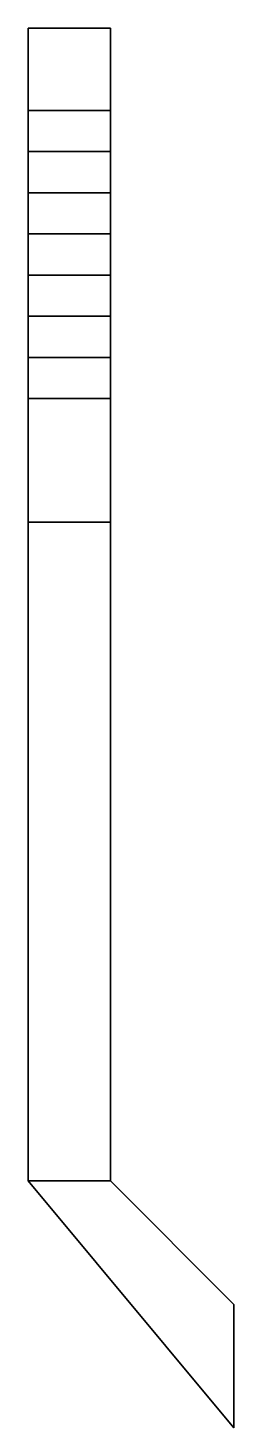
# Model space of a CAD drawing. Extents: x -0.53 to 0.53, y -2.2 to 2.06.
# Drawn here: x -0.42 to -0.37, y 1.72 to 2.06 of the extents above.
import ezdxf

# ---------------------------------------------------------------- set-up
doc = ezdxf.new("R2010")
doc.units = 0
doc.layers.add('HOOKS', color=3, linetype='CONTINUOUS')

msp = doc.modelspace()

# ---------------------------------------------------------------- linework, layer by layer
at = {"layer": 'HOOKS'}
for points in [[(-0.4, 2.04, 0.86), (-0.4, 2.06, 0.84), (-0.42, 2.06, 0.84), (-0.42, 2.04, 0.86)], [(-0.42, 2.04, 0.86), (-0.42, 2.06, 0.84), (-0.42, 2.03, 0.83), (-0.42, 2.01, 0.84)], [(-0.42, 2.04, 0.79), (-0.42, 2.06, 0.81), (-0.4, 2.06, 0.81), (-0.4, 2.04, 0.79)], [(-0.42, 2.03, 0.83), (-0.42, 2.06, 0.81), (-0.42, 2.04, 0.79), (-0.42, 2.03, 0.82)], [(-0.42, 2.06, 0.81), (-0.42, 2.06, 0.84), (-0.4, 2.06, 0.84), (-0.4, 2.06, 0.81)], [(-0.42, 2.03, 0.83), (-0.42, 2.06, 0.84), (-0.42, 2.06, 0.81), (-0.42, 2.03, 0.83)], [(-0.4, 2.03, 0.83), (-0.4, 2.06, 0.84), (-0.4, 2.04, 0.86), (-0.4, 2.01, 0.84)], [(-0.4, 2.04, 0.79), (-0.4, 2.06, 0.81), (-0.4, 2.03, 0.83), (-0.4, 2.03, 0.82)], [(-0.4, 2.06, 0.81), (-0.4, 2.06, 0.84), (-0.4, 2.03, 0.83)], [(-0.42, 2.02, 0.87), (-0.42, 2.04, 0.86), (-0.42, 2.01, 0.84), (-0.42, 1.98, 0.86)], [(-0.42, 2, 0.78), (-0.42, 2.04, 0.79), (-0.4, 2.04, 0.79), (-0.4, 2, 0.78)], [(-0.42, 2.03, 0.82), (-0.42, 2.04, 0.79), (-0.42, 2, 0.78), (-0.42, 2.01, 0.81)], [(-0.4, 2.02, 0.87), (-0.4, 2.04, 0.86), (-0.42, 2.04, 0.86), (-0.42, 2.02, 0.87)], [(-0.4, 2.01, 0.84), (-0.4, 2.04, 0.86), (-0.4, 2.02, 0.87), (-0.4, 1.98, 0.86)], [(-0.4, 2, 0.78), (-0.4, 2.04, 0.79), (-0.4, 2.03, 0.82), (-0.4, 2.01, 0.81)], [(-0.4, 2.01, 0.81), (-0.4, 2.03, 0.82), (-0.42, 2.03, 0.82), (-0.42, 2.01, 0.81)], [(-0.4, 2.03, 0.82), (-0.4, 2.03, 0.83), (-0.42, 2.03, 0.83), (-0.42, 2.03, 0.82)], [(-0.42, 2.01, 0.84), (-0.42, 2.03, 0.83), (-0.4, 2.03, 0.83), (-0.4, 2.01, 0.84)], [(-0.4, 1.99, 0.88), (-0.4, 2.02, 0.87), (-0.42, 2.02, 0.87), (-0.42, 1.99, 0.88)], [(-0.42, 1.99, 0.88), (-0.42, 2.02, 0.87), (-0.42, 1.98, 0.86), (-0.42, 1.98, 0.87)], [(-0.4, 1.98, 0.86), (-0.4, 2.02, 0.87), (-0.4, 1.99, 0.88), (-0.4, 1.98, 0.87)], [(-0.42, 1.98, 0.86), (-0.42, 2.01, 0.84), (-0.4, 2.01, 0.84), (-0.4, 1.98, 0.86)], [(-0.4, 1.99, 0.82), (-0.4, 2.01, 0.81), (-0.42, 2.01, 0.81), (-0.42, 1.99, 0.82)], [(-0.42, 2.01, 0.81), (-0.42, 2, 0.78), (-0.42, 1.98, 0.79), (-0.42, 1.99, 0.82)], [(-0.4, 1.98, 0.79), (-0.4, 2, 0.78), (-0.4, 2.01, 0.81), (-0.4, 1.99, 0.82)], [(-0.42, 1.98, 0.79), (-0.42, 2, 0.78), (-0.4, 2, 0.78), (-0.4, 1.98, 0.79)], [(-0.4, 1.97, 0.84), (-0.4, 1.99, 0.82), (-0.42, 1.99, 0.82), (-0.42, 1.97, 0.84)], [(-0.42, 1.99, 0.82), (-0.42, 1.98, 0.79), (-0.42, 1.98, 0.79), (-0.42, 1.97, 0.84)], [(-0.4, 1.98, 0.87), (-0.4, 1.99, 0.88), (-0.42, 1.99, 0.88), (-0.42, 1.98, 0.87)], [(-0.4, 1.98, 0.79), (-0.4, 1.98, 0.79), (-0.4, 1.99, 0.82), (-0.4, 1.97, 0.84)], [(-0.42, 1.97, 0.84), (-0.42, 1.98, 0.79), (-0.42, 1.94, 0.8), (-0.42, 1.94, 0.86)], [(-0.42, 1.94, 0.8), (-0.42, 1.98, 0.79), (-0.4, 1.98, 0.79), (-0.4, 1.94, 0.8)], [(-0.42, 1.98, 0.87), (-0.42, 1.98, 0.86), (-0.4, 1.98, 0.86), (-0.4, 1.98, 0.87)], [(-0.4, 1.94, 0.8), (-0.4, 1.98, 0.79), (-0.4, 1.97, 0.84), (-0.4, 1.94, 0.86)], [(-0.4, 1.94, 0.86), (-0.4, 1.97, 0.84), (-0.42, 1.97, 0.84), (-0.42, 1.94, 0.86)], [(-0.4, 1.78, 0.83), (-0.4, 1.94, 0.86), (-0.42, 1.94, 0.86), (-0.42, 1.78, 0.83)], [(-0.42, 1.94, 0.86), (-0.42, 1.94, 0.8), (-0.42, 1.78, 0.8), (-0.42, 1.78, 0.83)], [(-0.42, 1.78, 0.8), (-0.42, 1.94, 0.8), (-0.4, 1.94, 0.8), (-0.4, 1.78, 0.8)], [(-0.4, 1.78, 0.8), (-0.4, 1.94, 0.8), (-0.4, 1.94, 0.86), (-0.4, 1.78, 0.83)], [(-0.37, 1.75, 0.83), (-0.4, 1.78, 0.83), (-0.42, 1.78, 0.83), (-0.37, 1.72, 0.83)], [(-0.37, 1.72, 0.8), (-0.42, 1.78, 0.8), (-0.4, 1.78, 0.8), (-0.37, 1.75, 0.8)], [(-0.42, 1.78, 0.83), (-0.42, 1.78, 0.8), (-0.37, 1.72, 0.8), (-0.37, 1.72, 0.83)], [(-0.37, 1.75, 0.8), (-0.4, 1.78, 0.8), (-0.4, 1.78, 0.83), (-0.37, 1.75, 0.83)]]:
    msp.add_3dface(points, dxfattribs=at)

doc.saveas('drawing.dxf')
